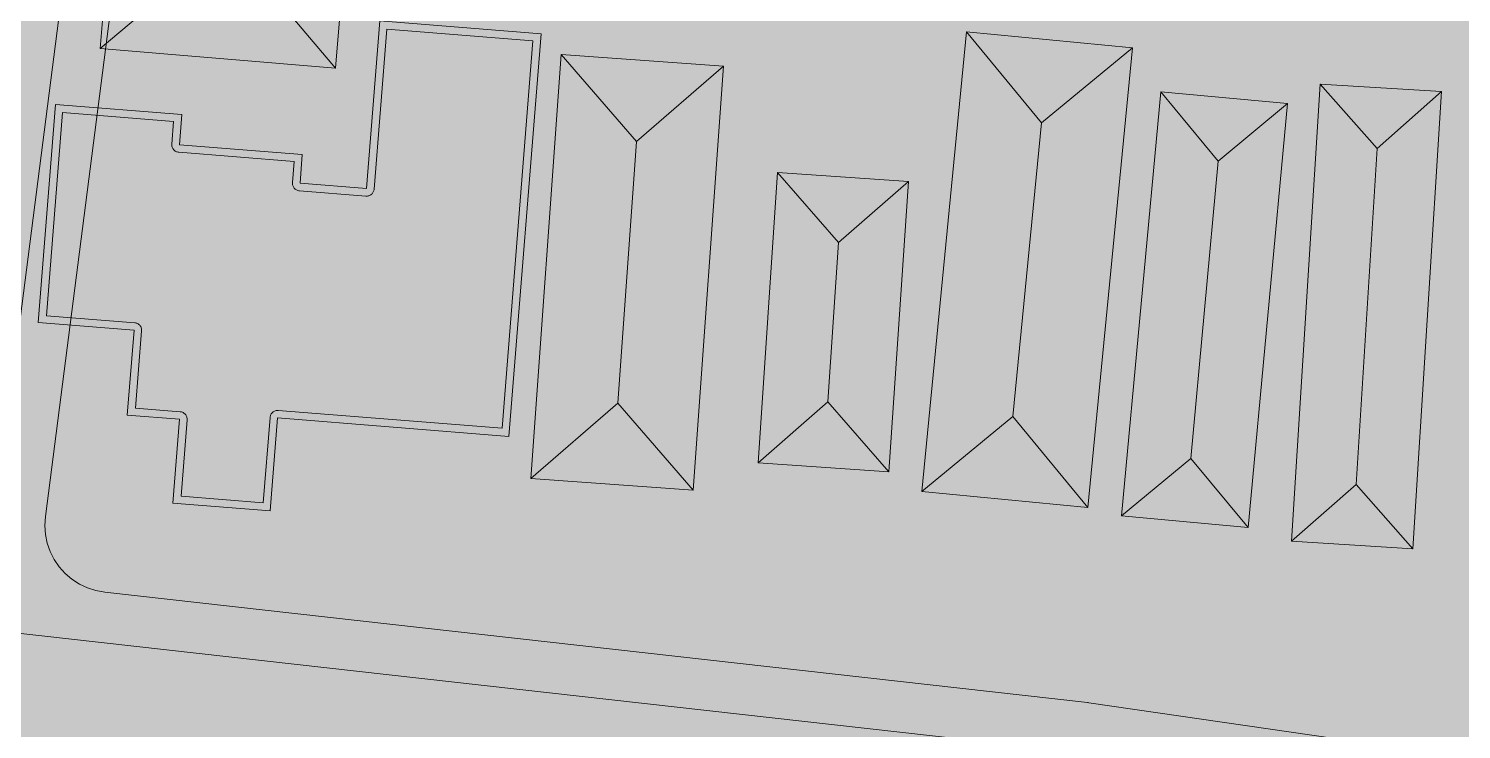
# Model space of a CAD drawing. Header units: metres. Extents: x 305909 to 307171, y 9156037 to 9156671.
# Drawn here: x 306657.2 to 306742.2, y 9156202.4 to 9156244 of the extents above; entities that cross this region are included whole.
import ezdxf

# ---------------------------------------------------------------- set-up
doc = ezdxf.new("R2010")
doc.units = ezdxf.units.M
for name, color, linetype, lineweight, true_color in [('B-BANGUNAN_PERMUKIMAN', 7, 'Continuous', 13, 0xf0cd8c), ('B-BAYANGAN', 7, 'Continuous', 0, 0x76786c), ('J-PERKERASAN_JALAN', 7, 'Continuous', 9, 0x989896)]:
    doc.layers.add(name, color=color, linetype=linetype, lineweight=lineweight, true_color=true_color)
doc.layers.add('G-PERKERASAN', color=7, linetype='Continuous')

msp = doc.modelspace()

# ---------------------------------------------------------------- hatches: boundary and pattern name
at = {"layer": 'B-BANGUNAN_PERMUKIMAN', "true_color": 0xed9467}
h = msp.add_hatch(color=21, dxfattribs=at)
h.dxf.hatch_style = 1
h.paths.add_polyline_path([(306662.169, 9156251.911), (306662.169, 9156251.911), (306666.324, 9156247.001), (306661.413, 9156242.846), (306662.169, 9156251.911)])
at = {"layer": 'B-BANGUNAN_PERMUKIMAN', "true_color": 0xba7350}
h = msp.add_hatch(color=23, dxfattribs=at)
h.dxf.hatch_style = 1
h.paths.add_polyline_path([(306671.228, 9156246.593), (306676.138, 9156250.747), (306676.139, 9156250.747), (306675.383, 9156241.682), (306671.228, 9156246.593)])
at = {"layer": 'B-BANGUNAN_PERMUKIMAN', "true_color": 0xbe7652}
h = msp.add_hatch(color=23, dxfattribs=at)
h.dxf.hatch_style = 1
h.paths.add_polyline_path([(306661.413, 9156242.846), (306666.324, 9156247.001), (306671.228, 9156246.593), (306675.383, 9156241.682), (306661.413, 9156242.846)])
at = {"layer": 'B-BANGUNAN_PERMUKIMAN', "true_color": 0xd4845c}
h = msp.add_hatch(color=23, dxfattribs=at)
h.dxf.hatch_style = 1
h.paths.add_polyline_path([(306687.595, 9156243.725), (306685.69, 9156219.807), (306671.952, 9156220.901), (306671.512, 9156215.378), (306665.73, 9156215.839), (306666.127, 9156220.822), (306663.024, 9156221.069), (306663.426, 9156226.109), (306657.732, 9156226.563), (306658.765, 9156239.529), (306666.257, 9156238.932), (306666.114, 9156237.138), (306673.416, 9156236.556), (306673.28, 9156234.846), (306677.233, 9156234.531), (306678.026, 9156244.487), (306687.595, 9156243.725)])
at = {"layer": 'B-BANGUNAN_PERMUKIMAN', "true_color": 0xee9467}
h = msp.add_hatch(color=21, dxfattribs=at)
h.dxf.hatch_style = 1
h.paths.add_polyline_path([(306717.312, 9156238.438), (306715.621, 9156220.986), (306710.217, 9156216.537), (306712.863, 9156243.842), (306717.312, 9156238.438)])
at = {"layer": 'B-BANGUNAN_PERMUKIMAN', "true_color": 0xe99165}
h = msp.add_hatch(color=33, dxfattribs=at)
h.dxf.hatch_style = 1
h.paths.add_polyline_path([(306717.312, 9156238.438), (306712.863, 9156243.842), (306722.715, 9156242.887), (306717.312, 9156238.438)])
at = {"layer": 'B-BANGUNAN_PERMUKIMAN', "true_color": 0xb97350}
h = msp.add_hatch(color=23, dxfattribs=at)
h.dxf.hatch_style = 1
h.paths.add_polyline_path([(306720.069, 9156215.582), (306715.621, 9156220.986), (306717.312, 9156238.438), (306722.715, 9156242.887), (306722.715, 9156242.887), (306720.069, 9156215.582)])
at = {"layer": 'B-BANGUNAN_PERMUKIMAN', "true_color": 0xed9367}
h = msp.add_hatch(color=21, dxfattribs=at)
h.dxf.hatch_style = 1
h.paths.add_polyline_path([(306688.786, 9156242.492), (306693.259, 9156237.331), (306692.148, 9156221.777), (306686.987, 9156217.304), (306688.786, 9156242.492)])
at = {"layer": 'B-BANGUNAN_PERMUKIMAN', "true_color": 0xea9165}
h = msp.add_hatch(color=33, dxfattribs=at)
h.dxf.hatch_style = 1
h.paths.add_polyline_path([(306693.259, 9156237.331), (306688.786, 9156242.492), (306698.42, 9156241.804), (306693.259, 9156237.331)])
at = {"layer": 'B-BANGUNAN_PERMUKIMAN', "true_color": 0xba7450}
h = msp.add_hatch(color=23, dxfattribs=at)
h.dxf.hatch_style = 1
h.paths.add_polyline_path([(306692.148, 9156221.777), (306693.259, 9156237.331), (306698.42, 9156241.804), (306698.42, 9156241.804), (306696.621, 9156216.616), (306692.148, 9156221.777)])
at = {"layer": 'B-BANGUNAN_PERMUKIMAN', "true_color": 0xee9467}
h = msp.add_hatch(color=21, dxfattribs=at)
h.dxf.hatch_style = 1
h.paths.add_polyline_path([(306727.81, 9156236.163), (306726.177, 9156218.493), (306722.071, 9156215.082), (306724.399, 9156240.27), (306727.81, 9156236.163)])
at = {"layer": 'B-BANGUNAN_PERMUKIMAN', "true_color": 0xe99165}
h = msp.add_hatch(color=33, dxfattribs=at)
h.dxf.hatch_style = 1
h.paths.add_polyline_path([(306727.81, 9156236.163), (306724.399, 9156240.27), (306731.917, 9156239.575), (306727.81, 9156236.163)])
at = {"layer": 'B-BANGUNAN_PERMUKIMAN', "true_color": 0xed9367}
h = msp.add_hatch(color=21, dxfattribs=at)
h.dxf.hatch_style = 1
h.paths.add_polyline_path([(306733.871, 9156240.741), (306737.249, 9156236.91), (306735.996, 9156216.949), (306732.166, 9156213.571), (306732.166, 9156213.571), (306733.871, 9156240.741)])
at = {"layer": 'B-BANGUNAN_PERMUKIMAN', "true_color": 0xea9165}
h = msp.add_hatch(color=33, dxfattribs=at)
h.dxf.hatch_style = 1
h.paths.add_polyline_path([(306737.249, 9156236.91), (306733.871, 9156240.741), (306741.079, 9156240.288), (306741.079, 9156240.288), (306737.249, 9156236.91)])
at = {"layer": 'B-BANGUNAN_PERMUKIMAN', "true_color": 0xba7450}
h = msp.add_hatch(color=23, dxfattribs=at)
h.dxf.hatch_style = 1
h.paths.add_polyline_path([(306735.996, 9156216.949), (306737.249, 9156236.91), (306741.079, 9156240.288), (306739.374, 9156213.118), (306735.996, 9156216.949)])
at = {"layer": 'B-BANGUNAN_PERMUKIMAN', "true_color": 0xb97350}
h = msp.add_hatch(color=23, dxfattribs=at)
h.dxf.hatch_style = 1
h.paths.add_polyline_path([(306729.589, 9156214.386), (306726.177, 9156218.493), (306727.81, 9156236.163), (306731.917, 9156239.575), (306731.917, 9156239.575), (306729.589, 9156214.386)])
at = {"layer": 'B-BANGUNAN_PERMUKIMAN', "true_color": 0xed9367}
h = msp.add_hatch(color=21, dxfattribs=at)
h.dxf.hatch_style = 1
h.paths.add_polyline_path([(306705.267, 9156231.334), (306704.627, 9156221.852), (306700.48, 9156218.23), (306701.644, 9156235.48), (306705.267, 9156231.334)])
at = {"layer": 'B-BANGUNAN_PERMUKIMAN', "true_color": 0xea9165}
h = msp.add_hatch(color=33, dxfattribs=at)
h.dxf.hatch_style = 1
h.paths.add_polyline_path([(306705.267, 9156231.334), (306701.644, 9156235.48), (306701.644, 9156235.481), (306709.413, 9156234.956), (306705.267, 9156231.334)])
at = {"layer": 'B-BANGUNAN_PERMUKIMAN', "true_color": 0xba7450}
h = msp.add_hatch(color=23, dxfattribs=at)
h.dxf.hatch_style = 1
h.paths.add_polyline_path([(306708.249, 9156217.706), (306704.627, 9156221.852), (306705.267, 9156231.334), (306709.413, 9156234.956), (306708.249, 9156217.706)])
at = {"layer": 'B-BANGUNAN_PERMUKIMAN', "true_color": 0xbd7652}
h = msp.add_hatch(color=23, dxfattribs=at)
h.dxf.hatch_style = 1
h.paths.add_polyline_path([(306686.987, 9156217.304), (306692.148, 9156221.777), (306696.621, 9156216.616), (306686.987, 9156217.304)])
h = msp.add_hatch(color=23, dxfattribs=at)
h.dxf.hatch_style = 1
h.paths.add_polyline_path([(306704.627, 9156221.852), (306708.249, 9156217.706), (306700.48, 9156218.23), (306700.48, 9156218.23), (306704.627, 9156221.852)])
at = {"layer": 'B-BANGUNAN_PERMUKIMAN', "true_color": 0xbe7652}
h = msp.add_hatch(color=23, dxfattribs=at)
h.dxf.hatch_style = 1
h.paths.add_polyline_path([(306715.621, 9156220.986), (306720.069, 9156215.582), (306710.217, 9156216.537), (306710.217, 9156216.537), (306715.621, 9156220.986)])
h = msp.add_hatch(color=23, dxfattribs=at)
h.dxf.hatch_style = 1
h.paths.add_polyline_path([(306722.071, 9156215.081), (306722.071, 9156215.082), (306726.177, 9156218.493), (306729.589, 9156214.386), (306722.071, 9156215.081)])
at = {"layer": 'B-BANGUNAN_PERMUKIMAN', "true_color": 0xbd7652}
h = msp.add_hatch(color=23, dxfattribs=at)
h.dxf.hatch_style = 1
h.paths.add_polyline_path([(306735.996, 9156216.949), (306739.374, 9156213.118), (306739.374, 9156213.118), (306732.166, 9156213.571), (306735.996, 9156216.949)])
at = {"layer": 'B-BAYANGAN', "true_color": 0x76786c}
h = msp.add_hatch(color=8, dxfattribs=at)
h.dxf.hatch_style = 1
h.paths.add_polyline_path([(306741.235, 9156250.114), (306740.81, 9156243.311), (306713.293, 9156245.031), (306713.718, 9156251.834), (306741.235, 9156250.114)])
h = msp.add_hatch(color=8, dxfattribs=at)
h.dxf.hatch_style = 1
h.paths.add_polyline_path([(306676.889, 9156249.997), (306676.133, 9156240.932), (306662.163, 9156242.096), (306662.919, 9156251.161), (306676.889, 9156249.997)])
h = msp.add_hatch(color=8, dxfattribs=at)
h.dxf.hatch_style = 1
h.paths.add_polyline_path([(306688.345, 9156242.975), (306686.44, 9156219.057), (306672.702, 9156220.151), (306672.262, 9156214.628), (306666.48, 9156215.089), (306666.877, 9156220.072), (306663.774, 9156220.319), (306664.176, 9156225.359), (306658.482, 9156225.813), (306659.515, 9156238.779), (306667.007, 9156238.182), (306666.864, 9156236.388), (306674.166, 9156235.806), (306674.03, 9156234.096), (306677.983, 9156233.781), (306678.776, 9156243.737), (306688.345, 9156242.975)])
h = msp.add_hatch(color=8, dxfattribs=at)
h.dxf.hatch_style = 1
h.paths.add_polyline_path([(306723.465, 9156242.137), (306720.82, 9156214.832), (306710.967, 9156215.787), (306713.613, 9156243.092), (306723.465, 9156242.137)])
h = msp.add_hatch(color=8, dxfattribs=at)
h.dxf.hatch_style = 1
h.paths.add_polyline_path([(306699.17, 9156241.054), (306697.371, 9156215.866), (306687.737, 9156216.554), (306689.536, 9156241.742), (306699.17, 9156241.054)])
h = msp.add_hatch(color=8, dxfattribs=at)
h.dxf.hatch_style = 1
h.paths.add_polyline_path([(306732.667, 9156238.825), (306730.339, 9156213.636), (306722.821, 9156214.331), (306725.149, 9156239.52), (306732.667, 9156238.825)])
h = msp.add_hatch(color=8, dxfattribs=at)
h.dxf.hatch_style = 1
h.paths.add_polyline_path([(306741.829, 9156239.538), (306740.124, 9156212.368), (306732.916, 9156212.821), (306734.621, 9156239.991), (306741.829, 9156239.538)])
h = msp.add_hatch(color=8, dxfattribs=at)
h.dxf.hatch_style = 1
h.paths.add_polyline_path([(306710.163, 9156234.206), (306708.999, 9156216.956), (306701.23, 9156217.48), (306702.395, 9156234.731), (306710.163, 9156234.206)])
at = {"layer": 'G-PERKERASAN', "true_color": 0xe0ded9}
h = msp.add_hatch(color=254, dxfattribs=at)
h.dxf.hatch_style = 1
h.paths.add_polyline_path([(306927.367, 9156200.899), (306914.425, 9156199.401), (306871.946, 9156198.019), (306868.838, 9156144.144), (306843.973, 9156139.654), (306613.966, 9156113.407), (306520.721, 9156109.954), (306490.891, 9156113.339), (306490.891, 9156130.788), (306527.331, 9156127.935), (306527.76, 9156145.94), (306529.801, 9156231.677), (306512.264, 9156228.096), (306490.891, 9156230.233), (306490.891, 9156525.396), (306504.834, 9156523.084), (306572.178, 9156510.306), (306677.166, 9156490.276), (306781.809, 9156471.972), (306833.432, 9156467.309), (306884.355, 9156462.71), (306888.869, 9156462.302), (306927.367, 9156458.335), (306927.367, 9156401.733), (306880.738, 9156410.367), (306872.191, 9156289.958), (306880.063, 9156289.504), (306887.261, 9156399.075), (306927.367, 9156393.311), (306927.367, 9156281.994), (306926.264, 9156282.067), (306926.137, 9156271.641), (306927.367, 9156271.571), (306927.367, 9156261.486), (306927.056, 9156261.509), (306925.118, 9156229.109), (306925.062, 9156229.112), (306925.027, 9156228.301), (306925.75, 9156228.324), (306927.367, 9156240.415), (306927.367, 9156209.547), (306891.749, 9156208.374), (306886.184, 9156208.191), (306882.096, 9156208.056), (306881.637, 9156222), (306879.908, 9156222), (306879.787, 9156200), (306885.632, 9156200.303), (306885.601, 9156199.857), (306906.625, 9156201.392), (306908.7, 9156201.5), (306927.367, 9156203.76), (306927.367, 9156200.899)])
at = {"layer": 'J-PERKERASAN_JALAN', "true_color": 0xa8a8a6}
h = msp.add_hatch(color=253, dxfattribs=at)
h.dxf.hatch_style = 1
h.paths.add_polyline_path([(306644.846, 9156501.891), (306682.628, 9156491.9), (306683.147, 9156491.799), (306683.674, 9156491.767), (306684.2, 9156491.805), (306684.718, 9156491.912), (306685.216, 9156492.086), (306685.687, 9156492.324), (306686.123, 9156492.622), (306686.516, 9156492.975), (306686.858, 9156493.377), (306687.145, 9156493.82), (306687.371, 9156494.297), (306687.532, 9156494.8), (306687.626, 9156495.32), (306695.984, 9156569.63), (306695.989, 9156569.68), (306698.582, 9156595.648), (306698.6, 9156596.174), (306698.548, 9156596.698), (306698.428, 9156597.211), (306698.242, 9156597.704), (306697.992, 9156598.168), (306697.684, 9156598.595), (306697.322, 9156598.978), (306696.913, 9156599.31), (306696.464, 9156599.585), (306695.982, 9156599.799), (306695.477, 9156599.948), (306694.957, 9156600.029), (306670.552, 9156602.201), (306670.518, 9156602.204), (306670.5, 9156602.206), (306670.466, 9156602.21), (306657.245, 9156603.85), (306657.037, 9156603.87), (306645.006, 9156604.728), (306644.988, 9156604.729), (306644.846, 9156604.739), (306644.846, 9156621.261), (306646.404, 9156640), (306649.414, 9156640), (306647.057, 9156611.647), (306647.048, 9156611.12), (306647.108, 9156610.596), (306647.237, 9156610.085), (306647.432, 9156609.595), (306647.689, 9156609.135), (306648.005, 9156608.713), (306648.374, 9156608.336), (306648.789, 9156608.011), (306649.243, 9156607.743), (306649.728, 9156607.538), (306650.236, 9156607.397), (306650.758, 9156607.325), (306657.367, 9156606.854), (306657.419, 9156606.85), (306657.445, 9156606.847), (306657.497, 9156606.842), (306665.344, 9156605.868), (306665.869, 9156605.838), (306666.394, 9156605.877), (306666.909, 9156605.984), (306667.406, 9156606.159), (306667.875, 9156606.397), (306668.309, 9156606.694), (306668.701, 9156607.046), (306669.043, 9156607.446), (306669.329, 9156607.888), (306669.555, 9156608.363), (306669.716, 9156608.864), (306669.81, 9156609.382), (306673.323, 9156640), (306676.343, 9156640), (306672.801, 9156609.131), (306672.776, 9156608.6), (306672.821, 9156608.07), (306672.936, 9156607.551), (306673.119, 9156607.051), (306673.367, 9156606.581), (306673.675, 9156606.147), (306674.037, 9156605.758), (306674.448, 9156605.421), (306674.9, 9156605.141), (306675.385, 9156604.924), (306675.895, 9156604.773), (306676.421, 9156604.69), (306695.455, 9156602.997), (306695.967, 9156602.984), (306696.477, 9156603.037), (306696.976, 9156603.155), (306697.455, 9156603.336), (306697.908, 9156603.576), (306698.326, 9156603.873), (306698.703, 9156604.22), (306699.032, 9156604.613), (306699.309, 9156605.044), (306699.528, 9156605.508), (306699.686, 9156605.996), (306699.78, 9156606.499), (306703.845, 9156640), (306706.867, 9156640), (306702.827, 9156606.709), (306702.798, 9156606.205), (306702.833, 9156605.702), (306702.931, 9156605.207), (306703.09, 9156604.728), (306703.308, 9156604.273), (306703.582, 9156603.849), (306703.907, 9156603.463), (306704.278, 9156603.121), (306704.689, 9156602.828), (306705.134, 9156602.59), (306705.605, 9156602.409), (306706.096, 9156602.289), (306706.597, 9156602.232), (306734.805, 9156600.812), (306735.341, 9156600.821), (306735.872, 9156600.902), (306736.387, 9156601.053), (306736.877, 9156601.271), (306737.333, 9156601.554), (306737.748, 9156601.894), (306738.113, 9156602.288), (306738.422, 9156602.726), (306738.67, 9156603.202), (306738.852, 9156603.707), (306738.964, 9156604.231), (306739.006, 9156604.766), (306739.208, 9156624.77), (306739.214, 9156624.897), (306739.218, 9156624.96), (306739.232, 9156625.087), (306739.378, 9156626.142), (306739.392, 9156626.229), (306739.431, 9156626.4), (306739.456, 9156626.484), (306739.711, 9156627.27), (306739.743, 9156627.363), (306739.812, 9156627.52), (306739.883, 9156627.648), (306739.981, 9156627.788), (306740.042, 9156627.864), (306740.45, 9156628.344), (306740.517, 9156628.418), (306740.644, 9156628.54), (306740.762, 9156628.632), (306740.888, 9156628.713), (306741.022, 9156628.78), (306741.186, 9156628.842), (306741.282, 9156628.871), (306741.894, 9156629.037), (306741.984, 9156629.059), (306742.165, 9156629.09), (306742.257, 9156629.1), (306742.92, 9156629.153), (306742.958, 9156629.155), (306742.978, 9156629.157), (306743.016, 9156629.158), (306746.832, 9156629.316), (306746.832, 9156624.748), (306746.627, 9156624.785), (306746.112, 9156624.811), (306745.599, 9156624.77), (306745.094, 9156624.664), (306744.608, 9156624.494), (306744.148, 9156624.263), (306743.721, 9156623.975), (306743.334, 9156623.634), (306742.995, 9156623.246), (306742.709, 9156622.818), (306742.479, 9156622.357), (306742.311, 9156621.87), (306742.207, 9156621.366), (306742.169, 9156620.852), (306742.009, 9156605.084), (306742.036, 9156604.578), (306742.127, 9156604.079), (306742.281, 9156603.595), (306742.494, 9156603.135), (306742.764, 9156602.705), (306743.086, 9156602.313), (306743.455, 9156601.965), (306743.865, 9156601.667), (306744.31, 9156601.423), (306744.782, 9156601.237), (306745.274, 9156601.112), (306745.778, 9156601.051), (306746.285, 9156601.053), (306746.832, 9156601.091), (306746.832, 9156598.084), (306740.557, 9156597.65), (306740.55, 9156597.65), (306739.623, 9156597.584), (306739.502, 9156597.579), (306739.441, 9156597.578), (306739.32, 9156597.581), (306705.781, 9156599.269), (306705.274, 9156599.263), (306704.772, 9156599.192), (306704.283, 9156599.059), (306703.815, 9156598.864), (306703.375, 9156598.612), (306702.971, 9156598.307), (306702.609, 9156597.952), (306702.294, 9156597.555), (306702.032, 9156597.121), (306701.827, 9156596.658), (306701.682, 9156596.172), (306701.6, 9156595.672), (306698.971, 9156569.354), (306698.97, 9156569.345), (306698.968, 9156569.32), (306690.454, 9156493.625), (306690.43, 9156493.089), (306690.478, 9156492.555), (306690.597, 9156492.032), (306690.785, 9156491.529), (306691.038, 9156491.057), (306691.353, 9156490.622), (306691.723, 9156490.233), (306692.141, 9156489.897), (306692.601, 9156489.621), (306693.093, 9156489.408), (306693.61, 9156489.263), (306746.584, 9156478.174), (306746.832, 9156478.131), (306746.832, 9156474.899), (306746.254, 9156474.979), (306746.187, 9156474.99), (306746.147, 9156474.997), (306746.081, 9156475.01), (306693.923, 9156485.928), (306693.42, 9156486.001), (306692.911, 9156486.008), (306692.406, 9156485.952), (306691.912, 9156485.831), (306691.437, 9156485.649), (306690.989, 9156485.409), (306690.575, 9156485.113), (306690.202, 9156484.767), (306689.876, 9156484.377), (306689.603, 9156483.949), (306689.385, 9156483.489), (306689.228, 9156483.005), (306689.134, 9156482.506), (306680.222, 9156410.677), (306675.974, 9156376.463), (306675.956, 9156376.284), (306671.777, 9156323.14), (306671.77, 9156322.633), (306671.826, 9156322.13), (306671.946, 9156321.638), (306672.127, 9156321.165), (306672.366, 9156320.718), (306672.66, 9156320.305), (306673.003, 9156319.933), (306673.391, 9156319.607), (306673.817, 9156319.333), (306674.274, 9156319.115), (306674.755, 9156318.956), (306675.252, 9156318.859), (306742.855, 9156310.121), (306742.925, 9156310.112), (306746.832, 9156309.677), (306746.832, 9156306.458), (306742.535, 9156306.936), (306742.507, 9156306.939), (306675.118, 9156315.65), (306674.596, 9156315.683), (306674.073, 9156315.648), (306673.56, 9156315.544), (306673.065, 9156315.375), (306672.596, 9156315.142), (306672.162, 9156314.85), (306671.769, 9156314.504), (306671.425, 9156314.109), (306671.135, 9156313.673), (306670.905, 9156313.203), (306670.738, 9156312.706), (306670.638, 9156312.193), (306658.158, 9156215.036), (306658.126, 9156214.508), (306658.163, 9156213.981), (306658.269, 9156213.463), (306658.443, 9156212.964), (306658.681, 9156212.492), (306658.979, 9156212.056), (306659.333, 9156211.663), (306659.734, 9156211.32), (306660.178, 9156211.032), (306660.656, 9156210.806), (306661.159, 9156210.645), (306661.679, 9156210.551), (306720.042, 9156203.993), (306720.074, 9156203.989), (306720.09, 9156203.987), (306720.122, 9156203.983), (306746.832, 9156200.101), (306746.832, 9156197.07), (306725.61, 9156200.154), (306725.102, 9156200.195), (306724.593, 9156200.171), (306724.091, 9156200.082), (306723.604, 9156199.931), (306723.141, 9156199.719), (306722.709, 9156199.45), (306722.314, 9156199.127), (306721.963, 9156198.758), (306721.662, 9156198.346), (306721.416, 9156197.9), (306721.229, 9156197.426), (306721.103, 9156196.932), (306721.041, 9156196.427), (306718.22, 9156147.695), (306718.204, 9156147.573), (306718.081, 9156147.572), (306715.348, 9156147.731), (306715.226, 9156147.746), (306715.225, 9156147.869), (306718.092, 9156197.386), (306718.089, 9156197.891), (306718.023, 9156198.392), (306717.894, 9156198.88), (306717.704, 9156199.349), (306717.457, 9156199.789), (306717.156, 9156200.195), (306716.807, 9156200.56), (306716.414, 9156200.878), (306715.985, 9156201.144), (306715.525, 9156201.354), (306715.043, 9156201.504), (306714.545, 9156201.592), (306655.828, 9156208.19), (306655.755, 9156208.199), (306655.718, 9156208.205), (306655.646, 9156208.217), (306644.846, 9156210.245), (306644.846, 9156213.297), (306650.508, 9156212.234), (306651.047, 9156212.17), (306651.589, 9156212.18), (306652.125, 9156212.263), (306652.645, 9156212.418), (306653.139, 9156212.642), (306653.598, 9156212.93), (306654.014, 9156213.278), (306654.38, 9156213.679), (306654.687, 9156214.126), (306654.931, 9156214.611), (306655.108, 9156215.124), (306655.213, 9156215.656), (306667.626, 9156312.291), (306667.658, 9156312.83), (306667.618, 9156313.369), (306667.505, 9156313.897), (306667.322, 9156314.406), (306667.072, 9156314.885), (306666.76, 9156315.326), (306666.391, 9156315.721), (306665.973, 9156316.063), (306665.512, 9156316.345), (306665.017, 9156316.562), (306664.498, 9156316.711), (306663.963, 9156316.789), (306650.646, 9156317.806), (306650.624, 9156317.808), (306650.61, 9156317.809), (306650.587, 9156317.811), (306644.846, 9156318.383), (306644.846, 9156321.599), (306650.851, 9156321.001), (306650.943, 9156320.993), (306664.514, 9156319.956), (306665.037, 9156319.95), (306665.556, 9156320.013), (306666.062, 9156320.142), (306666.547, 9156320.337), (306667.002, 9156320.593), (306667.42, 9156320.906), (306667.794, 9156321.271), (306668.117, 9156321.681), (306668.384, 9156322.131), (306668.59, 9156322.611), (306668.732, 9156323.114), (306668.807, 9156323.631), (306672.973, 9156376.62), (306672.977, 9156376.665), (306672.98, 9156376.687), (306672.985, 9156376.732), (306676.578, 9156405.674), (306676.609, 9156406.191), (306676.572, 9156406.708), (306676.469, 9156407.216), (306676.301, 9156407.706), (306676.071, 9156408.17), (306675.783, 9156408.6), (306675.442, 9156408.99), (306675.054, 9156409.333), (306674.624, 9156409.622), (306674.161, 9156409.854), (306673.672, 9156410.023), (306673.164, 9156410.128), (306650.07, 9156413.368), (306649.949, 9156413.393), (306649.958, 9156413.515), (306650.338, 9156416.227), (306650.364, 9156416.348), (306650.486, 9156416.338), (306673.408, 9156413.124), (306673.935, 9156413.085), (306674.463, 9156413.116), (306674.982, 9156413.216), (306675.483, 9156413.384), (306675.957, 9156413.617), (306676.397, 9156413.91), (306676.795, 9156414.259), (306677.142, 9156414.657), (306677.435, 9156415.097), (306677.667, 9156415.572), (306677.834, 9156416.073), (306677.933, 9156416.592), (306686.301, 9156484.039), (306686.331, 9156484.559), (306686.293, 9156485.08), (306686.188, 9156485.591), (306686.018, 9156486.084), (306685.784, 9156486.55), (306685.492, 9156486.982), (306685.146, 9156487.373), (306684.752, 9156487.715), (306684.317, 9156488.003), (306683.849, 9156488.232), (306683.354, 9156488.398), (306644.846, 9156498.581), (306644.846, 9156501.891)])

# ---------------------------------------------------------------- linework, layer by layer
at = {"layer": 'B-BANGUNAN_PERMUKIMAN', "color": 27, "lineweight": 9, "true_color": 0x744832}
for p, q in [((306661.413, 9156242.846), (306666.324, 9156247.001)), ((306675.383, 9156241.682), (306671.228, 9156246.593)), ((306712.863, 9156243.842), (306717.312, 9156238.438)), ((306722.715, 9156242.887), (306717.312, 9156238.438)), ((306688.786, 9156242.492), (306693.259, 9156237.331)), ((306698.42, 9156241.804), (306693.259, 9156237.331)), ((306724.399, 9156240.27), (306727.81, 9156236.163)), ((306733.871, 9156240.741), (306737.249, 9156236.91)), ((306741.079, 9156240.288), (306737.249, 9156236.91)), ((306731.917, 9156239.575), (306727.81, 9156236.163)), ((306715.621, 9156220.986), (306717.312, 9156238.438)), ((306693.259, 9156237.331), (306692.148, 9156221.777)), ((306737.249, 9156236.91), (306735.996, 9156216.949)), ((306727.81, 9156236.163), (306726.177, 9156218.493)), ((306701.644, 9156235.48), (306705.267, 9156231.334)), ((306709.413, 9156234.956), (306705.267, 9156231.334)), ((306705.267, 9156231.334), (306704.627, 9156221.852)), ((306686.987, 9156217.304), (306692.148, 9156221.777)), ((306696.621, 9156216.616), (306692.148, 9156221.777)), ((306700.48, 9156218.23), (306704.627, 9156221.852)), ((306708.249, 9156217.706), (306704.627, 9156221.852)), ((306710.217, 9156216.537), (306715.621, 9156220.986)), ((306720.069, 9156215.582), (306715.621, 9156220.986)), ((306722.071, 9156215.082), (306726.177, 9156218.493)), ((306729.589, 9156214.386), (306726.177, 9156218.493)), ((306732.166, 9156213.571), (306735.996, 9156216.949)), ((306739.374, 9156213.118), (306735.996, 9156216.949))]:
    msp.add_line(p, q, dxfattribs=at)
at = {"layer": 'B-BANGUNAN_PERMUKIMAN', "color": 27, "lineweight": 13, "true_color": 0x744832}
for points in [[(306676.139, 9156250.747), (306675.383, 9156241.682), (306661.413, 9156242.846), (306662.169, 9156251.911), (306676.139, 9156250.747)], [(306687.595, 9156243.725), (306685.69, 9156219.807), (306671.952, 9156220.901), (306671.512, 9156215.378), (306665.73, 9156215.839), (306666.127, 9156220.822), (306663.024, 9156221.069), (306663.426, 9156226.109), (306657.732, 9156226.563), (306658.765, 9156239.529), (306666.257, 9156238.932), (306666.114, 9156237.138), (306673.416, 9156236.556), (306673.28, 9156234.846), (306677.233, 9156234.531), (306678.026, 9156244.487), (306687.595, 9156243.725)], [(306722.715, 9156242.887), (306720.07, 9156215.582), (306710.217, 9156216.537), (306712.863, 9156243.842), (306722.715, 9156242.887)], [(306698.42, 9156241.804), (306696.621, 9156216.616), (306686.987, 9156217.304), (306688.786, 9156242.492), (306698.42, 9156241.804)], [(306731.917, 9156239.575), (306729.589, 9156214.386), (306722.071, 9156215.081), (306724.399, 9156240.27), (306731.917, 9156239.575)], [(306741.079, 9156240.288), (306739.374, 9156213.118), (306732.166, 9156213.571), (306733.871, 9156240.741), (306741.079, 9156240.288)], [(306709.413, 9156234.956), (306708.249, 9156217.706), (306700.48, 9156218.23), (306701.645, 9156235.481), (306709.413, 9156234.956)]]:
    msp.add_lwpolyline(points, close=True, dxfattribs=at)
at = {"layer": 'B-BANGUNAN_PERMUKIMAN', "color": 21, "lineweight": 9, "true_color": 0xfa9b6c}
msp.add_lwpolyline([(306687.111, 9156243.312), (306685.277, 9156220.291), (306671.987, 9156221.349), (306671.943, 9156221.351), (306671.899, 9156221.348), (306671.856, 9156221.341), (306671.813, 9156221.329), (306671.772, 9156221.313), (306671.732, 9156221.294), (306671.695, 9156221.27), (306671.66, 9156221.243), (306671.628, 9156221.213), (306671.598, 9156221.18), (306671.573, 9156221.144), (306671.551, 9156221.106), (306671.533, 9156221.065), (306671.519, 9156221.023), (306671.509, 9156220.98), (306671.503, 9156220.937), (306671.099, 9156215.863), (306666.215, 9156216.252), (306666.576, 9156220.786), (306666.577, 9156220.83), (306666.574, 9156220.874), (306666.567, 9156220.918), (306666.555, 9156220.96), (306666.54, 9156221.002), (306666.52, 9156221.041), (306666.497, 9156221.079), (306666.47, 9156221.114), (306666.439, 9156221.146), (306666.406, 9156221.175), (306666.37, 9156221.2), (306666.332, 9156221.222), (306666.292, 9156221.24), (306666.25, 9156221.255), (306666.207, 9156221.265), (306666.163, 9156221.27), (306663.509, 9156221.482), (306663.874, 9156226.074), (306663.876, 9156226.118), (306663.873, 9156226.162), (306663.865, 9156226.205), (306663.854, 9156226.248), (306663.838, 9156226.289), (306663.819, 9156226.329), (306663.795, 9156226.366), (306663.768, 9156226.401), (306663.738, 9156226.433), (306663.705, 9156226.462), (306663.669, 9156226.488), (306663.63, 9156226.51), (306663.59, 9156226.528), (306663.548, 9156226.542), (306663.505, 9156226.552), (306663.462, 9156226.558), (306658.216, 9156226.976), (306659.178, 9156239.045), (306665.772, 9156238.519), (306665.665, 9156237.174), (306665.664, 9156237.129), (306665.667, 9156237.085), (306665.674, 9156237.042), (306665.686, 9156236.999), (306665.701, 9156236.958), (306665.721, 9156236.918), (306665.744, 9156236.881), (306665.771, 9156236.846), (306665.802, 9156236.814), (306665.835, 9156236.785), (306665.871, 9156236.759), (306665.909, 9156236.737), (306665.949, 9156236.719), (306665.991, 9156236.705), (306666.034, 9156236.695), (306666.078, 9156236.689), (306672.931, 9156236.143), (306672.831, 9156234.881), (306672.83, 9156234.837), (306672.833, 9156234.793), (306672.84, 9156234.75), (306672.851, 9156234.707), (306672.867, 9156234.666), (306672.887, 9156234.626), (306672.91, 9156234.589), (306672.937, 9156234.554), (306672.967, 9156234.522), (306673.001, 9156234.493), (306673.037, 9156234.467), (306673.075, 9156234.445), (306673.115, 9156234.427), (306673.157, 9156234.413), (306673.2, 9156234.403), (306673.244, 9156234.397), (306677.197, 9156234.082), (306677.241, 9156234.081), (306677.285, 9156234.084), (306677.329, 9156234.091), (306677.372, 9156234.103), (306677.413, 9156234.118), (306677.453, 9156234.138), (306677.49, 9156234.161), (306677.525, 9156234.188), (306677.557, 9156234.219), (306677.586, 9156234.252), (306677.612, 9156234.288), (306677.634, 9156234.326), (306677.652, 9156234.366), (306677.666, 9156234.408), (306677.676, 9156234.451), (306677.682, 9156234.495), (306678.439, 9156244.003), (306687.111, 9156243.312)], close=True, dxfattribs=at)
at = {"layer": 'J-PERKERASAN_JALAN', "color": 8, "lineweight": 13, "true_color": 0x787876}
for points in [[(306655.213, 9156215.656), (306667.626, 9156312.291), (306667.658, 9156312.83), (306667.618, 9156313.369), (306667.505, 9156313.897), (306667.322, 9156314.406), (306667.072, 9156314.885), (306666.76, 9156315.326), (306666.391, 9156315.721), (306665.973, 9156316.063), (306665.512, 9156316.345), (306665.017, 9156316.562), (306664.498, 9156316.711), (306663.963, 9156316.789), (306650.646, 9156317.806)], [(306670.638, 9156312.193), (306658.158, 9156215.036), (306658.126, 9156214.508), (306658.163, 9156213.981), (306658.269, 9156213.463), (306658.443, 9156212.964), (306658.681, 9156212.492), (306658.979, 9156212.056), (306659.333, 9156211.663), (306659.734, 9156211.32), (306660.178, 9156211.032), (306660.656, 9156210.806), (306661.159, 9156210.645), (306661.679, 9156210.551), (306720.042, 9156203.993), (306720.074, 9156203.989), (306720.09, 9156203.987), (306720.122, 9156203.983), (306782.931, 9156194.856)], [(306714.545, 9156201.592), (306655.828, 9156208.19)]]:
    msp.add_lwpolyline(points, dxfattribs=at)

doc.saveas('drawing.dxf')
